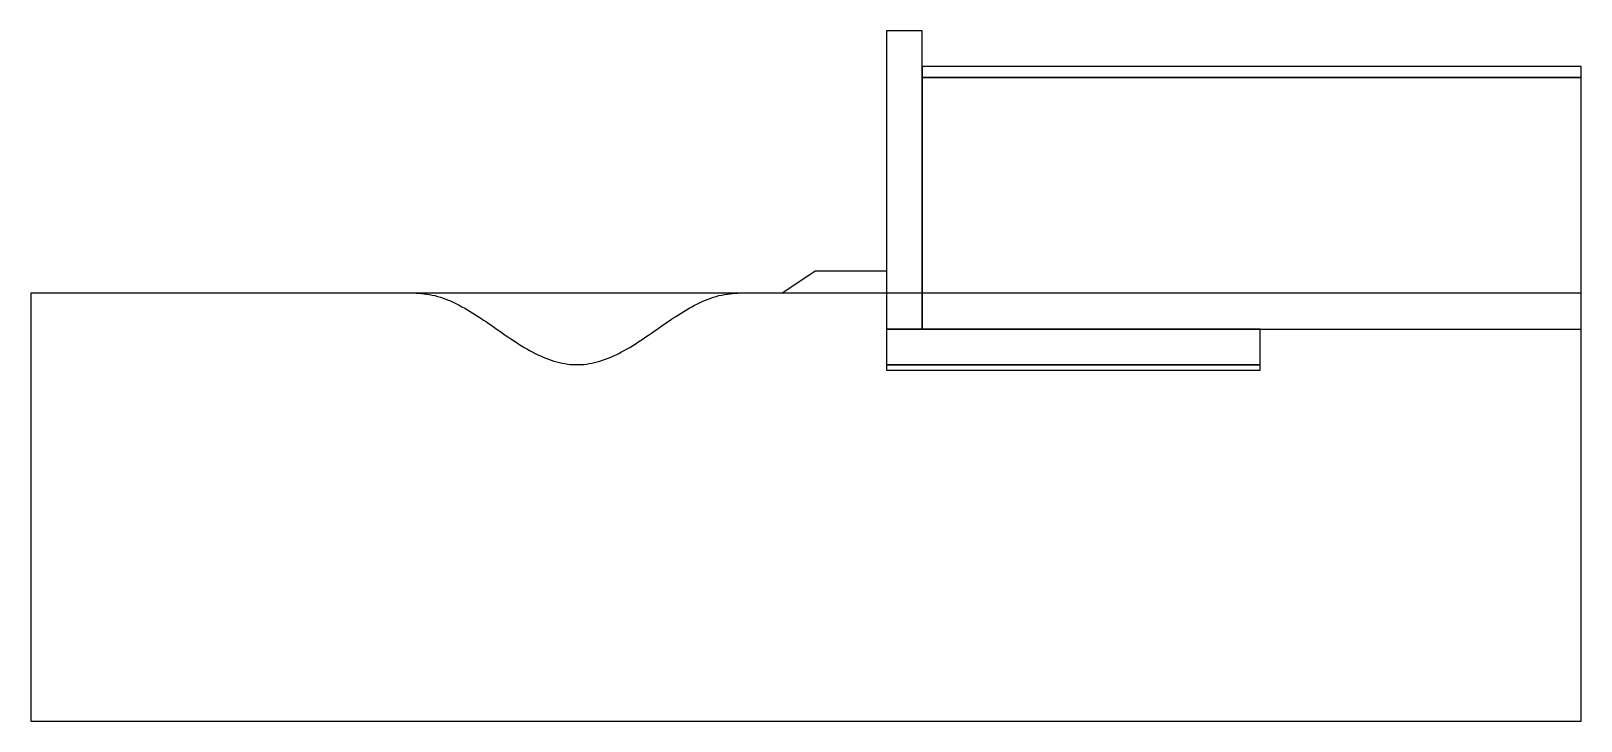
# Model space of a CAD drawing. Header units: metres. Extents: x -24 to 19.5, y -13 to 6.4.
import ezdxf

# ---------------------------------------------------------------- set-up
doc = ezdxf.new("R2010")
doc.units = ezdxf.units.M

msp = doc.modelspace()

# ---------------------------------------------------------------- linework, layer by layer
at = {"layer": 'BLINDING'}
for p, q in [((10.480217, -3.003891), (0, -3.003891)), ((0, -3.003891), (0, -3.153891)), ((10.480217, -3.153891), (10.480217, -3.003891)), ((0, -3.153891), (10.480217, -3.153891))]:
    msp.add_line(p, q, dxfattribs=at)
at = {"layer": 'GRANULAR'}
for p, q in [((19.480217, 5.056542), (1, 5.056542)), ((1, 5.056542), (1, -2.003891)), ((19.480217, -2.003891), (19.480217, 5.056542)), ((1, -2.003891), (19.480217, -2.003891))]:
    msp.add_line(p, q, dxfattribs=at)
at = {"layer": 'LINES'}
for p, q in [((-13.2, -1), (-13.124114, -1.001396)), ((-13.124114, -1.001396), (-13.048228, -1.005581)), ((-13.048228, -1.005581), (-12.972341, -1.012543)), ((-12.972341, -1.012543), (-12.896455, -1.022263)), ((-12.896455, -1.022263), (-12.820569, -1.034713)), ((-12.820569, -1.034713), (-12.744683, -1.049859)), ((-12.744683, -1.049859), (-12.668797, -1.067659)), ((-12.668797, -1.067659), (-12.59291, -1.088063)), ((-12.59291, -1.088063), (-12.517024, -1.111014)), ((-12.517024, -1.111014), (-12.441138, -1.136448)), ((-12.441138, -1.136448), (-12.365252, -1.164294)), ((-12.365252, -1.164294), (-12.289366, -1.194475)), ((-12.289366, -1.194475), (-12.213479, -1.226907)), ((-12.213479, -1.226907), (-12.137593, -1.261499)), ((-12.137593, -1.261499), (-12.061707, -1.298154)), ((-12.061707, -1.298154), (-11.985821, -1.336772)), ((-5.383721, -1.336772), (-5.307835, -1.298154)), ((-5.307835, -1.298154), (-5.231948, -1.261499)), ((-5.231948, -1.261499), (-5.156062, -1.226907)), ((-5.156062, -1.226907), (-5.080176, -1.194475)), ((-5.080176, -1.194475), (-5.00429, -1.164294)), ((-5.00429, -1.164294), (-4.928404, -1.136448)), ((-4.928404, -1.136448), (-4.852517, -1.111014)), ((-4.852517, -1.111014), (-4.776631, -1.088063)), ((-4.776631, -1.088063), (-4.700745, -1.067659)), ((-4.700745, -1.067659), (-4.624859, -1.049859)), ((-4.624859, -1.049859), (-4.548973, -1.034713)), ((-4.548973, -1.034713), (-4.473086, -1.022263)), ((-4.473086, -1.022263), (-4.3972, -1.012543)), ((-4.3972, -1.012543), (-4.321314, -1.005581)), ((-4.321314, -1.005581), (-4.245428, -1.001396)), ((-4.245428, -1.001396), (-4.169542, -1)), ((-11.985821, -1.336772), (-11.909935, -1.377243)), ((-11.909935, -1.377243), (-11.834048, -1.419455)), ((-11.834048, -1.419455), (-11.758162, -1.463291)), ((-11.758162, -1.463291), (-11.682276, -1.508628)), ((-11.682276, -1.508628), (-11.60639, -1.55534)), ((-11.60639, -1.55534), (-11.530503, -1.603297)), ((-11.530503, -1.603297), (-11.454617, -1.652365)), ((-11.454617, -1.652365), (-11.378731, -1.702407)), ((-11.378731, -1.702407), (-11.302845, -1.753284)), ((-6.066697, -1.753284), (-5.99081, -1.702407)), ((-5.99081, -1.702407), (-5.914924, -1.652365)), ((-5.914924, -1.652365), (-5.839038, -1.603297)), ((-5.839038, -1.603297), (-5.763152, -1.55534)), ((-5.763152, -1.55534), (-5.687266, -1.508628)), ((-5.687266, -1.508628), (-5.611379, -1.463291)), ((-5.611379, -1.463291), (-5.535493, -1.419455)), ((-5.535493, -1.419455), (-5.459607, -1.377243)), ((-5.459607, -1.377243), (-5.383721, -1.336772)), ((-11.302845, -1.753284), (-11.226959, -1.804855)), ((-11.226959, -1.804855), (-11.151072, -1.856974)), ((-11.151072, -1.856974), (-11.075186, -1.909498)), ((-11.075186, -1.909498), (-10.9993, -1.962279)), ((-10.9993, -1.962279), (-10.923414, -2.015171)), ((-10.923414, -2.015171), (-10.847528, -2.068026)), ((-10.847528, -2.068026), (-10.771641, -2.120697)), ((-10.771641, -2.120697), (-10.695755, -2.173037)), ((-10.695755, -2.173037), (-10.619869, -2.2249)), ((-6.749673, -2.2249), (-6.673786, -2.173037)), ((-6.673786, -2.173037), (-6.5979, -2.120697)), ((-6.5979, -2.120697), (-6.522014, -2.068026)), ((-6.522014, -2.068026), (-6.446128, -2.015171)), ((-6.446128, -2.015171), (-6.370242, -1.962279)), ((-6.370242, -1.962279), (-6.294355, -1.909498)), ((-6.294355, -1.909498), (-6.218469, -1.856974)), ((-6.218469, -1.856974), (-6.142583, -1.804855)), ((-6.142583, -1.804855), (-6.066697, -1.753284)), ((-10.619869, -2.2249), (-10.543983, -2.276141)), ((-10.543983, -2.276141), (-10.468097, -2.326618)), ((-10.468097, -2.326618), (-10.39221, -2.376191)), ((-10.39221, -2.376191), (-10.316324, -2.42472)), ((-10.316324, -2.42472), (-10.240438, -2.472071)), ((-10.240438, -2.472071), (-10.164552, -2.518112)), ((-10.164552, -2.518112), (-10.088666, -2.562714)), ((-10.088666, -2.562714), (-10.012779, -2.605753)), ((-10.012779, -2.605753), (-9.936893, -2.647109)), ((-7.432648, -2.647109), (-7.356762, -2.605753)), ((-7.356762, -2.605753), (-7.280876, -2.562714)), ((-7.280876, -2.562714), (-7.20499, -2.518112)), ((-7.20499, -2.518112), (-7.129104, -2.472071)), ((-7.129104, -2.472071), (-7.053217, -2.42472)), ((-7.053217, -2.42472), (-6.977331, -2.376191)), ((-6.977331, -2.376191), (-6.901445, -2.326618)), ((-6.901445, -2.326618), (-6.825559, -2.276141)), ((-6.825559, -2.276141), (-6.749673, -2.2249)), ((-9.936893, -2.647109), (-9.861007, -2.686667)), ((-9.861007, -2.686667), (-9.785121, -2.724316)), ((-9.785121, -2.724316), (-9.709235, -2.759952)), ((-9.709235, -2.759952), (-9.633348, -2.793476)), ((-9.633348, -2.793476), (-9.557462, -2.824793)), ((-9.557462, -2.824793), (-9.481576, -2.853817)), ((-9.481576, -2.853817), (-9.40569, -2.880467)), ((-9.40569, -2.880467), (-9.329804, -2.904667)), ((-9.329804, -2.904667), (-9.253917, -2.926352)), ((-9.253917, -2.926352), (-9.178031, -2.945461)), ((-9.178031, -2.945461), (-9.102145, -2.961939)), ((-9.102145, -2.961939), (-9.026259, -2.975742)), ((-9.026259, -2.975742), (-8.950372, -2.986831)), ((-8.950372, -2.986831), (-8.874486, -2.995175)), ((-8.874486, -2.995175), (-8.7986, -3.000751)), ((-8.7986, -3.000751), (-8.722714, -3.003542)), ((-8.722714, -3.003542), (-8.646828, -3.003542)), ((-8.646828, -3.003542), (-8.570941, -3.000751)), ((-8.570941, -3.000751), (-8.495055, -2.995175)), ((-8.495055, -2.995175), (-8.419169, -2.986831)), ((-8.419169, -2.986831), (-8.343283, -2.975742)), ((-8.343283, -2.975742), (-8.267397, -2.961939)), ((-8.267397, -2.961939), (-8.19151, -2.945461)), ((-8.19151, -2.945461), (-8.115624, -2.926352)), ((-8.115624, -2.926352), (-8.039738, -2.904667)), ((-8.039738, -2.904667), (-7.963852, -2.880467)), ((-7.963852, -2.880467), (-7.887966, -2.853817)), ((-7.887966, -2.853817), (-7.812079, -2.824793)), ((-7.812079, -2.824793), (-7.736193, -2.793476)), ((-7.736193, -2.793476), (-7.660307, -2.759952)), ((-7.660307, -2.759952), (-7.584421, -2.724316)), ((-7.584421, -2.724316), (-7.508535, -2.686667)), ((-7.508535, -2.686667), (-7.432648, -2.647109))]:
    msp.add_line(p, q, dxfattribs=at)
at = {"layer": 'PAVEMENT'}
for p, q in [((19.480217, 5.356542), (1, 5.356542)), ((1, 5.356542), (1, 5.056542)), ((19.480217, 5.056542), (19.480217, 5.356542)), ((1, 5.056542), (19.480217, 5.056542))]:
    msp.add_line(p, q, dxfattribs=at)
at = {"layer": 'REINFORCED'}
for p, q in [((1, 6.356542), (0, 6.356542)), ((0, 6.356542), (0, -2.003891)), ((1, -2.003891), (1, 6.356542)), ((10.480217, -2.003891), (0, -2.003891)), ((0, -2.003891), (0, -3.003891)), ((0, -2.003891), (1, -2.003891)), ((10.480217, -3.003891), (10.480217, -2.003891)), ((0, -3.003891), (10.480217, -3.003891))]:
    msp.add_line(p, q, dxfattribs=at)
at = {"layer": 'SUBGRADE'}
for p, q in [((19.480217, -1), (-24, -1)), ((-24, -1), (-24, -13)), ((19.480217, -13), (19.480217, -1)), ((-24, -13), (19.480217, -13))]:
    msp.add_line(p, q, dxfattribs=at)
at = {"layer": 'TOE'}
for p, q in [((-2.941952, -1), (-2, -0.372032)), ((-2, -0.372032), (0, -0.372032)), ((0, -0.372032), (0, -1)), ((0, -1), (-2.941952, -1))]:
    msp.add_line(p, q, dxfattribs=at)

doc.saveas('drawing.dxf')
